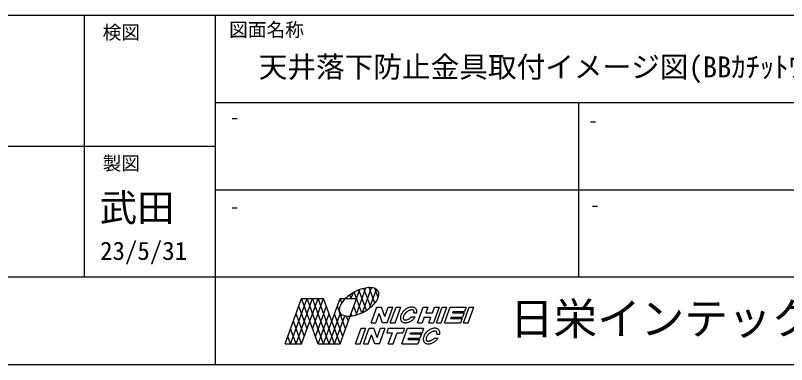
# Model space of a CAD drawing. Units: millimetres on the paper. Extents: x -142 to 140, y -97 to 98.
# Drawn here: x 45.8 to 107.7, y -96.7 to -68.7 of the extents above; entities that cross this region are included whole.
import ezdxf
from ezdxf.enums import TextEntityAlignment as Align

# ---------------------------------------------------------------- set-up
doc = ezdxf.new("R2010")
doc.units = ezdxf.units.MM
doc.layers.add('0-0_文字･図枠･寸法', color=7, linetype='Continuous')
doc.styles.add('ＭＳ ゴシック', font='')
doc.styles.get('ＭＳ ゴシック').set_extended_font_data('MS Gothic')

msp = doc.modelspace()

# ---------------------------------------------------------------- linework, layer by layer
at = {"layer": '0-0_文字･図枠･寸法'}
for p, q in [((51.35, -68.656), (51.35, -89.656)), ((61.85, -68.656), (61.85, -96.656)), ((140.35, -75.656), (61.85, -75.656)), ((91.05, -89.656), (91.05, -75.656)), ((61.85, -79.156), (30.35, -79.156)), ((140.35, -82.656), (61.85, -82.656)), ((140.35, -89.656), (30.35, -89.656)), ((71.883, -95.002), (73.469, -90.643)), ((72.849, -90.944), (72.721, -91.027)), ((72.765, -91.365), (72.938, -90.892)), ((72.98, -90.867), (72.849, -90.944)), ((73.115, -90.795), (72.98, -90.867)), ((73.623, -92.51), (73.018, -90.847)), ((73.253, -90.73), (73.115, -90.795)), ((73.168, -92.683), (73.958, -90.513)), ((73.391, -90.672), (73.253, -90.73)), ((73.53, -90.621), (73.391, -90.672)), ((73.991, -92.308), (73.395, -90.67)), ((73.667, -90.578), (73.53, -90.621)), ((73.803, -90.543), (73.667, -90.578)), ((73.683, -92.482), (74.407, -90.493)), ((74.341, -92.056), (73.791, -90.546)), ((73.936, -90.516), (73.803, -90.543)), ((74.064, -90.497), (73.936, -90.516)), ((74.188, -90.488), (74.064, -90.497)), ((74.306, -90.487), (74.188, -90.488)), ((74.666, -91.737), (74.211, -90.487)), ((74.255, -92.123), (74.799, -90.627)), ((74.417, -90.494), (74.306, -90.487)), ((74.52, -90.511), (74.417, -90.494)), ((74.615, -90.536), (74.52, -90.511)), ((74.7, -90.569), (74.615, -90.536)), ((74.944, -91.288), (74.679, -90.56)), ((74.776, -90.611), (74.7, -90.569)), ((74.841, -90.66), (74.776, -90.611)), ((74.896, -90.716), (74.841, -90.66)), ((74.939, -90.78), (74.896, -90.716)), ((74.97, -90.85), (74.939, -90.78)), ((74.99, -90.926), (74.97, -90.85)), ((74.998, -91.008), (74.99, -90.926)), ((67.47, -95.002), (68.794, -91.365)), ((67.912, -95.002), (69.235, -91.365)), ((68.353, -95.002), (69.677, -91.365)), ((70.118, -95.002), (68.794, -91.365)), ((68.794, -95.002), (70.118, -91.365)), ((68.794, -91.365), (70.559, -91.365)), ((70.559, -95.002), (69.235, -91.365)), ((69.677, -93.79), (70.559, -91.365)), ((71, -95.002), (69.677, -91.365)), ((71.442, -95.002), (70.118, -91.365)), ((70.559, -95.002), (71.883, -91.365)), ((71.883, -95.002), (70.559, -91.365)), ((72.01, -91.714), (71.883, -91.365)), ((71.883, -91.365), (73.207, -91.365)), ((72.097, -91.595), (72.023, -91.695)), ((72.18, -91.495), (72.097, -91.595)), ((72.272, -91.397), (72.18, -91.495)), ((72.374, -91.3), (72.272, -91.397)), ((72.324, -91.365), (72.319, -91.352)), ((72.324, -91.365), (72.334, -91.337)), ((72.483, -91.205), (72.374, -91.3)), ((72.599, -91.114), (72.483, -91.205)), ((72.721, -91.027), (72.599, -91.114)), ((72.765, -91.365), (72.659, -91.071)), ((74.72, -91.673), (74.793, -91.572)), ((74.793, -91.572), (74.856, -91.473)), ((74.856, -91.473), (74.908, -91.374)), ((74.908, -91.374), (74.948, -91.278)), ((74.948, -91.278), (74.976, -91.184)), ((74.976, -91.184), (74.993, -91.094)), ((74.993, -91.094), (74.998, -91.008)), ((69.235, -93.79), (68.573, -91.971)), ((69.897, -94.396), (70.78, -91.971)), ((72.324, -93.79), (71.662, -91.971)), ((71.824, -92.174), (71.819, -92.26)), ((71.84, -92.084), (71.824, -92.174)), ((71.869, -91.99), (71.84, -92.084)), ((71.909, -91.893), (71.869, -91.99)), ((71.961, -91.795), (71.909, -91.893)), ((72.023, -91.695), (71.961, -91.795)), ((73.238, -92.662), (72.986, -91.971)), ((74.095, -92.241), (74.218, -92.154)), ((74.218, -92.154), (74.334, -92.063)), ((74.334, -92.063), (74.443, -91.968)), ((74.372, -93.305), (74.829, -92.05)), ((74.443, -91.968), (74.544, -91.871)), ((74.544, -91.871), (74.637, -91.772)), ((74.637, -91.772), (74.72, -91.673)), ((74.829, -92.05), (75.206, -92.05)), ((75.475, -92.788), (75.206, -92.05)), ((75.475, -92.788), (75.743, -92.05)), ((75.663, -93.305), (76.12, -92.05)), ((75.743, -92.05), (76.12, -92.05)), ((75.914, -93.305), (76.371, -92.05)), ((76.291, -93.305), (76.748, -92.05)), ((76.371, -92.05), (76.748, -92.05)), ((77.145, -92.223), (77.096, -92.259)), ((77.195, -92.189), (77.145, -92.223)), ((77.247, -92.159), (77.195, -92.189)), ((77.299, -92.131), (77.247, -92.159)), ((77.352, -92.108), (77.299, -92.131)), ((77.405, -92.088), (77.352, -92.108)), ((77.458, -92.071), (77.405, -92.088)), ((77.51, -92.059), (77.458, -92.071)), ((77.562, -92.05), (77.51, -92.059)), ((77.613, -92.046), (77.562, -92.05)), ((77.662, -92.046), (77.613, -92.046)), ((77.709, -92.049), (77.662, -92.046)), ((77.754, -92.057), (77.709, -92.049)), ((77.797, -92.069), (77.754, -92.057)), ((77.837, -92.084), (77.797, -92.069)), ((77.875, -92.103), (77.837, -92.084)), ((77.909, -92.126), (77.875, -92.103)), ((77.94, -92.153), (77.909, -92.126)), ((77.967, -92.183), (77.94, -92.153)), ((77.99, -92.216), (77.967, -92.183)), ((78.01, -92.252), (77.99, -92.216)), ((78.084, -93.305), (78.541, -92.05)), ((78.541, -92.05), (78.918, -92.05)), ((78.918, -92.05), (78.753, -92.502)), ((79.29, -92.502), (79.455, -92.05)), ((79.832, -92.05), (79.375, -93.305)), ((79.455, -92.05), (79.832, -92.05)), ((79.626, -93.305), (80.083, -92.05)), ((80.002, -93.305), (80.459, -92.05)), ((80.083, -92.05), (80.459, -92.05)), ((80.253, -93.305), (80.71, -92.05)), ((80.71, -92.05), (82.001, -92.05)), ((81.795, -93.305), (82.252, -92.05)), ((82.001, -92.05), (81.873, -92.401)), ((82.172, -93.305), (82.629, -92.05)), ((82.252, -92.05), (82.629, -92.05)), ((69.015, -94.396), (68.353, -92.577)), ((70.118, -95.002), (71, -92.577)), ((71, -95.002), (71.902, -92.526)), ((72.104, -94.396), (71.442, -92.577)), ((71.442, -95.002), (72.262, -92.749)), ((71.819, -92.26), (71.827, -92.342)), ((71.827, -92.342), (71.846, -92.418)), ((71.846, -92.418), (71.878, -92.488)), ((71.878, -92.488), (71.921, -92.551)), ((71.921, -92.551), (71.975, -92.608)), ((71.975, -92.608), (72.041, -92.657)), ((72.041, -92.657), (72.116, -92.699)), ((72.116, -92.699), (72.202, -92.732)), ((72.202, -92.732), (72.297, -92.757)), ((72.297, -92.757), (72.4, -92.773)), ((72.545, -93.184), (72.395, -92.773)), ((72.4, -92.773), (72.511, -92.781)), ((72.511, -92.781), (72.629, -92.78)), ((72.629, -92.78), (72.752, -92.77)), ((72.752, -92.77), (72.881, -92.752)), ((72.832, -92.759), (72.765, -92.577)), ((72.881, -92.752), (73.014, -92.725)), ((73.014, -92.725), (73.149, -92.69)), ((73.149, -92.69), (73.287, -92.647)), ((73.287, -92.647), (73.425, -92.596)), ((73.425, -92.596), (73.564, -92.538)), ((73.564, -92.538), (73.701, -92.472)), ((73.701, -92.472), (73.836, -92.401)), ((73.836, -92.401), (73.968, -92.324)), ((73.968, -92.324), (74.095, -92.241)), ((74.749, -93.305), (75.018, -92.567)), ((75.286, -93.305), (75.018, -92.567)), ((76.729, -92.826), (76.723, -92.874)), ((76.74, -92.776), (76.729, -92.826)), ((76.755, -92.726), (76.74, -92.776)), ((76.773, -92.676), (76.755, -92.726)), ((76.796, -92.625), (76.773, -92.676)), ((76.822, -92.575), (76.796, -92.625)), ((76.852, -92.526), (76.822, -92.575)), ((76.886, -92.477), (76.852, -92.526)), ((76.923, -92.43), (76.886, -92.477)), ((76.962, -92.384), (76.923, -92.43)), ((77.004, -92.34), (76.962, -92.384)), ((77.049, -92.299), (77.004, -92.34)), ((77.096, -92.259), (77.049, -92.299)), ((77.566, -92.883), (77.605, -92.846)), ((77.605, -92.846), (77.615, -92.836)), ((77.615, -92.836), (77.909, -92.836)), ((77.807, -92.516), (77.813, -92.489)), ((77.807, -92.516), (78.04, -92.516)), ((77.875, -92.884), (77.909, -92.836)), ((78.025, -92.291), (78.01, -92.252)), ((78.037, -92.332), (78.025, -92.291)), ((78.044, -92.375), (78.037, -92.332)), ((78.04, -92.516), (78.046, -92.467)), ((78.047, -92.42), (78.044, -92.375)), ((78.046, -92.467), (78.047, -92.42)), ((78.625, -92.853), (78.461, -93.305)), ((78.625, -92.853), (79.162, -92.853)), ((78.753, -92.502), (79.29, -92.502)), ((78.998, -93.305), (79.162, -92.853)), ((80.758, -92.954), (80.795, -92.853)), ((80.795, -92.853), (81.709, -92.853)), ((80.923, -92.502), (80.959, -92.401)), ((80.923, -92.502), (81.837, -92.502)), ((80.959, -92.401), (81.873, -92.401)), ((81.837, -92.502), (81.709, -92.853)), ((68.794, -95.002), (68.132, -93.184)), ((74.372, -93.305), (74.749, -93.305)), ((75.663, -93.305), (75.286, -93.305)), ((75.914, -93.305), (76.291, -93.305)), ((76.723, -92.874), (76.721, -92.922)), ((76.721, -92.922), (76.723, -92.967)), ((76.723, -92.967), (76.729, -93.011)), ((76.729, -93.011), (76.74, -93.053)), ((76.74, -93.053), (76.755, -93.092)), ((76.755, -93.092), (76.773, -93.129)), ((76.773, -93.129), (76.796, -93.162)), ((76.796, -93.162), (76.823, -93.193)), ((76.823, -93.193), (76.853, -93.22)), ((76.853, -93.22), (76.886, -93.244)), ((76.886, -93.244), (76.923, -93.264)), ((76.923, -93.264), (76.962, -93.28)), ((76.951, -92.893), (76.95, -92.908)), ((76.962, -93.28), (77.005, -93.292)), ((77.005, -93.292), (77.049, -93.301)), ((77.049, -93.301), (77.096, -93.305)), ((77.096, -93.305), (77.145, -93.306)), ((77.145, -93.306), (77.195, -93.302)), ((77.195, -93.302), (77.247, -93.295)), ((77.247, -93.295), (77.299, -93.283)), ((77.299, -93.283), (77.352, -93.267)), ((77.352, -93.267), (77.405, -93.248)), ((77.405, -93.248), (77.458, -93.225)), ((77.458, -93.225), (77.511, -93.199)), ((77.511, -93.199), (77.562, -93.169)), ((77.562, -93.169), (77.613, -93.136)), ((77.613, -93.136), (77.662, -93.1)), ((77.662, -93.1), (77.709, -93.061)), ((77.709, -93.061), (77.755, -93.02)), ((77.755, -93.02), (77.797, -92.976)), ((77.797, -92.976), (77.838, -92.931)), ((77.838, -92.931), (77.875, -92.884)), ((78.084, -93.305), (78.461, -93.305)), ((78.998, -93.305), (79.375, -93.305)), ((79.626, -93.305), (80.002, -93.305)), ((80.253, -93.305), (81.544, -93.305)), ((81.795, -93.305), (82.172, -93.305)), ((68.353, -95.002), (67.912, -93.79)), ((73.127, -95.002), (73.584, -93.747)), ((73.584, -93.747), (73.961, -93.747)), ((73.755, -95.002), (74.212, -93.747)), ((74.212, -93.747), (74.589, -93.747)), ((74.857, -94.485), (74.589, -93.747)), ((74.857, -94.485), (75.126, -93.747)), ((75.046, -95.002), (75.503, -93.747)), ((75.126, -93.747), (75.503, -93.747)), ((75.754, -93.747), (75.626, -94.098)), ((76.838, -95.002), (77.295, -93.747)), ((77.295, -93.747), (78.586, -93.747)), ((78.586, -93.747), (78.458, -94.098)), ((78.8, -94.081), (78.761, -94.127)), ((78.843, -94.037), (78.8, -94.081)), ((78.887, -93.996), (78.843, -94.037)), ((78.934, -93.956), (78.887, -93.996)), ((78.983, -93.92), (78.934, -93.956)), ((79.033, -93.886), (78.983, -93.92)), ((79.085, -93.856), (79.033, -93.886)), ((79.137, -93.828), (79.085, -93.856)), ((79.19, -93.805), (79.137, -93.828)), ((79.243, -93.785), (79.19, -93.805)), ((79.296, -93.768), (79.243, -93.785)), ((79.349, -93.756), (79.296, -93.768)), ((79.4, -93.747), (79.349, -93.756)), ((79.451, -93.743), (79.4, -93.747)), ((79.5, -93.743), (79.451, -93.743)), ((79.547, -93.746), (79.5, -93.743)), ((79.593, -93.754), (79.547, -93.746)), ((79.635, -93.765), (79.593, -93.754)), ((79.676, -93.781), (79.635, -93.765)), ((79.713, -93.8), (79.676, -93.781)), ((79.747, -93.823), (79.713, -93.8)), ((79.778, -93.85), (79.747, -93.823)), ((79.805, -93.88), (79.778, -93.85)), ((79.828, -93.913), (79.805, -93.88)), ((79.848, -93.949), (79.828, -93.913)), ((79.863, -93.987), (79.848, -93.949)), ((79.875, -94.029), (79.863, -93.987)), ((79.882, -94.072), (79.875, -94.029)), ((79.885, -94.117), (79.882, -94.072)), ((67.912, -95.002), (67.691, -94.396)), ((74.132, -95.002), (74.4, -94.264)), ((74.669, -95.002), (74.4, -94.264)), ((75.626, -94.098), (76.083, -94.098)), ((75.754, -95.002), (76.083, -94.098)), ((77.508, -94.199), (77.544, -94.098)), ((77.508, -94.199), (78.422, -94.199)), ((77.544, -94.098), (78.458, -94.098)), ((78.422, -94.199), (78.294, -94.55)), ((78.561, -94.571), (78.559, -94.618)), ((78.559, -94.618), (78.561, -94.664)), ((78.568, -94.523), (78.561, -94.571)), ((78.561, -94.664), (78.568, -94.708)), ((78.578, -94.473), (78.568, -94.523)), ((78.568, -94.708), (78.578, -94.75)), ((78.593, -94.423), (78.578, -94.473)), ((78.612, -94.373), (78.593, -94.423)), ((78.634, -94.322), (78.612, -94.373)), ((78.661, -94.272), (78.634, -94.322)), ((78.691, -94.222), (78.661, -94.272)), ((78.724, -94.174), (78.691, -94.222)), ((78.761, -94.127), (78.724, -94.174)), ((79.443, -94.543), (79.453, -94.533)), ((79.453, -94.533), (79.747, -94.533)), ((79.593, -94.717), (79.636, -94.673)), ((79.636, -94.673), (79.676, -94.628)), ((79.645, -94.213), (79.651, -94.186)), ((79.645, -94.213), (79.878, -94.213)), ((79.676, -94.628), (79.713, -94.581)), ((79.713, -94.581), (79.747, -94.533)), ((79.878, -94.213), (79.884, -94.164)), ((79.884, -94.164), (79.885, -94.117)), ((67.47, -95.002), (68.794, -95.002)), ((70.118, -95.002), (71.883, -95.002)), ((73.755, -95.002), (74.132, -95.002)), ((75.046, -95.002), (74.669, -95.002)), ((75.754, -95.002), (76.13, -95.002)), ((76.838, -95.002), (78.129, -95.002)), ((78.578, -94.75), (78.593, -94.789)), ((78.593, -94.789), (78.612, -94.825)), ((78.612, -94.825), (78.634, -94.859)), ((78.634, -94.859), (78.661, -94.89)), ((78.661, -94.89), (78.691, -94.917)), ((78.691, -94.917), (78.724, -94.941)), ((78.724, -94.941), (78.761, -94.961)), ((78.761, -94.961), (78.801, -94.977)), ((78.801, -94.977), (78.843, -94.989)), ((78.843, -94.989), (78.888, -94.998)), ((78.888, -94.998), (78.935, -95.002)), ((78.935, -95.002), (78.983, -95.003)), ((78.983, -95.003), (79.034, -94.999)), ((79.034, -94.999), (79.085, -94.991)), ((79.085, -94.991), (79.137, -94.98)), ((79.137, -94.98), (79.19, -94.964)), ((79.19, -94.964), (79.243, -94.945)), ((79.243, -94.945), (79.296, -94.922)), ((79.296, -94.922), (79.349, -94.895)), ((79.349, -94.895), (79.401, -94.866)), ((79.401, -94.866), (79.451, -94.833)), ((79.451, -94.833), (79.5, -94.797)), ((79.5, -94.797), (79.548, -94.758)), ((79.548, -94.758), (79.593, -94.717)), ((-141.65, -96.656), (140.35, -96.656))]:
    msp.add_line(p, q, dxfattribs=at)
for points in [[(140.35, -68.656), (30.35, -68.656), (30.35, -96.656)], [(77.786, -92.323), (77.781, -92.318), (77.776, -92.313), (77.77, -92.308), (77.764, -92.304), (77.757, -92.3), (77.749, -92.295), (77.741, -92.291), (77.731, -92.288), (77.721, -92.284), (77.71, -92.281), (77.697, -92.279), (77.684, -92.277), (77.67, -92.275), (77.655, -92.274), (77.639, -92.274), (77.622, -92.275), (77.604, -92.276), (77.588, -92.278), (77.546, -92.285), (77.505, -92.296), (77.462, -92.31), (77.418, -92.328), (77.374, -92.35), (77.33, -92.375), (77.286, -92.403), (77.243, -92.435), (77.202, -92.469), (77.163, -92.505), (77.126, -92.543), (77.093, -92.583), (77.062, -92.624), (77.035, -92.665), (77.011, -92.706), (76.992, -92.747), (76.976, -92.787), (76.964, -92.824), (76.955, -92.862), (76.953, -92.877), (76.951, -92.893)], [(77.813, -92.489), (77.815, -92.475), (77.817, -92.459), (77.818, -92.444), (77.818, -92.429), (77.818, -92.416), (77.817, -92.403), (77.815, -92.392), (77.813, -92.381), (77.811, -92.371), (77.808, -92.362), (77.805, -92.354), (77.802, -92.347), (77.798, -92.34), (77.794, -92.334), (77.79, -92.328), (77.786, -92.323)], [(76.95, -92.908), (76.95, -92.922), (76.95, -92.936), (76.951, -92.948), (76.952, -92.96), (76.955, -92.97), (76.957, -92.98), (76.96, -92.989), (76.963, -92.997), (76.966, -93.005), (76.97, -93.011), (76.974, -93.018), (76.978, -93.023), (76.982, -93.029), (76.987, -93.034), (76.992, -93.039), (76.998, -93.043), (77.004, -93.048), (77.011, -93.052), (77.019, -93.056), (77.027, -93.06), (77.037, -93.064), (77.047, -93.067), (77.058, -93.07), (77.07, -93.073), (77.084, -93.075), (77.098, -93.076), (77.113, -93.077), (77.129, -93.077), (77.146, -93.077), (77.164, -93.076), (77.183, -93.073), (77.202, -93.07), (77.219, -93.067), (77.263, -93.056), (77.306, -93.041), (77.35, -93.023), (77.394, -93.002), (77.438, -92.976), (77.482, -92.948)], [(77.482, -92.948), (77.525, -92.917), (77.566, -92.883)], [(80.758, -92.954), (81.672, -92.954), (81.544, -93.305)], [(73.127, -95.002), (73.504, -95.002), (73.961, -93.747)], [(75.754, -93.747), (77.044, -93.747), (76.916, -94.098)], [(79.624, -94.02), (79.619, -94.015), (79.614, -94.01), (79.608, -94.005), (79.602, -94.001), (79.595, -93.996), (79.587, -93.992), (79.579, -93.988), (79.57, -93.985), (79.559, -93.981), (79.548, -93.978), (79.536, -93.976), (79.522, -93.973), (79.508, -93.972), (79.493, -93.971), (79.477, -93.971), (79.46, -93.971), (79.442, -93.973), (79.426, -93.975), (79.384, -93.982), (79.343, -93.993), (79.3, -94.007), (79.257, -94.025), (79.212, -94.047), (79.168, -94.072), (79.124, -94.1), (79.081, -94.132), (79.04, -94.166), (79.001, -94.202), (78.965, -94.24), (78.931, -94.28), (78.9, -94.321), (78.873, -94.362), (78.85, -94.403), (78.83, -94.444), (78.814, -94.483), (78.802, -94.521), (78.793, -94.559), (78.791, -94.574), (78.789, -94.59)], [(79.651, -94.186), (79.653, -94.172), (79.655, -94.156), (79.656, -94.14), (79.657, -94.126), (79.656, -94.113), (79.655, -94.1), (79.654, -94.089), (79.652, -94.078), (79.649, -94.068), (79.646, -94.059), (79.643, -94.051), (79.64, -94.044), (79.636, -94.037), (79.632, -94.031), (79.628, -94.025), (79.624, -94.02)], [(76.13, -95.002), (76.459, -94.098), (76.916, -94.098)], [(77.343, -94.651), (77.38, -94.55), (78.294, -94.55)], [(77.343, -94.651), (78.257, -94.651), (78.129, -95.002)], [(78.789, -94.59), (78.788, -94.605), (78.788, -94.619), (78.788, -94.632), (78.789, -94.645), (78.791, -94.657), (78.793, -94.667), (78.795, -94.677), (78.798, -94.686), (78.801, -94.694), (78.804, -94.702), (78.808, -94.708), (78.812, -94.714), (78.816, -94.72), (78.82, -94.726), (78.825, -94.731), (78.83, -94.735), (78.836, -94.74), (78.842, -94.744), (78.849, -94.749), (78.857, -94.753), (78.865, -94.757), (78.875, -94.761), (78.885, -94.764), (78.896, -94.767), (78.909, -94.77), (78.922, -94.772), (78.936, -94.773), (78.951, -94.774), (78.967, -94.774), (78.984, -94.774), (79.002, -94.772), (79.021, -94.77), (79.04, -94.767), (79.058, -94.764), (79.101, -94.753), (79.144, -94.738), (79.188, -94.72), (79.232, -94.698), (79.277, -94.673)], [(79.277, -94.673), (79.32, -94.645), (79.363, -94.614), (79.404, -94.58), (79.443, -94.543)]]:
    msp.add_lwpolyline(points, dxfattribs=at)

# ---------------------------------------------------------------- texts
at = {"layer": '0-0_文字･図枠･寸法', "style": 'ＭＳ ゴシック'}
for s, height, p in [('検図', 1.1, (52.824, -70.895)), ('図面名称', 1.1, (62.977, -70.686)), ('天井落下防止金具取付イメージ図(BBｶﾁｯﾄﾜｲﾔｰS・BBｸﾘｯﾊﾟｰW3/8･W1/2)', 1.686, (65.35, -74.137)), ('-', 1.1, (63.051, -77.679)), ('-', 1.1, (91.803, -77.966)), ('製図', 1.1, (52.824, -81.395)), ('武田', 2.199, (52.59, -85.83)), ('-', 1.1, (63.049, -84.846)), ('-', 1.1, (91.974, -84.72)), ('23/5/31', 1.466, (52.617, -88.704)), ('日栄インテック株式会社', 2.566, (85.514, -95.02))]:
    msp.add_text(s, height=height, dxfattribs=at).set_placement(p, align=Align.BOTTOM_LEFT)

doc.saveas('drawing.dxf')
